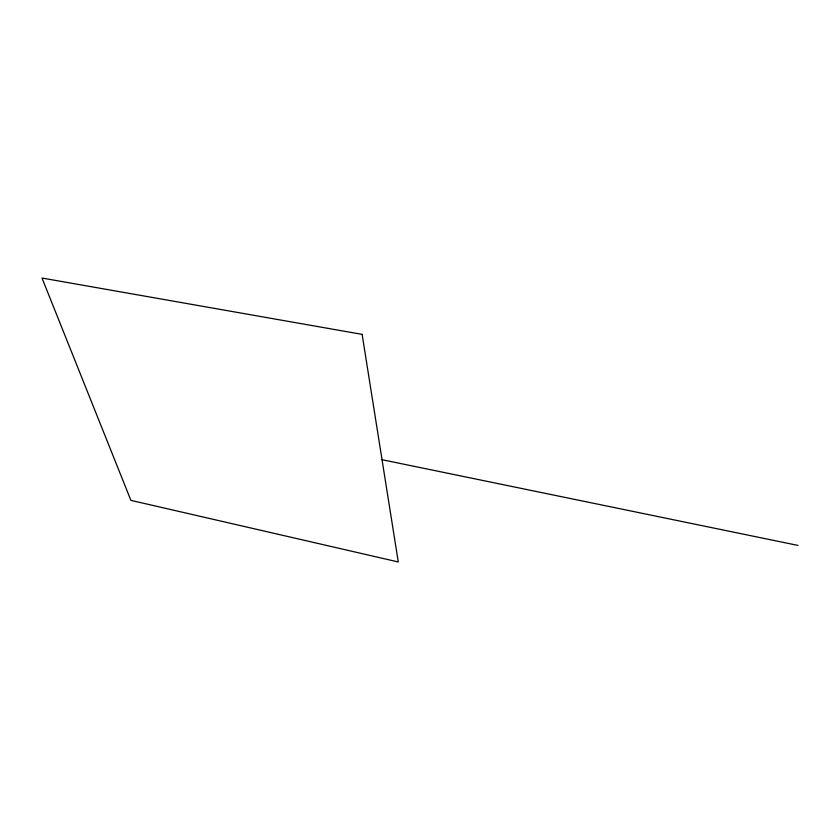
<?xml version="1.0" encoding="UTF-8"?>
<svg xmlns="http://www.w3.org/2000/svg" width="840" height="840" viewBox="0 0 840 840"><rect width="100%" height="100%" fill="white"/><g stroke="black" fill="none" stroke-linecap="round" stroke-linejoin="round"><path stroke-width="1.26" d="M382.043 459.711L798 545.423M362.124 334.373L42 278.04L130.904 500.367L398.276 561.96L362.124 334.373"/></g></svg>
